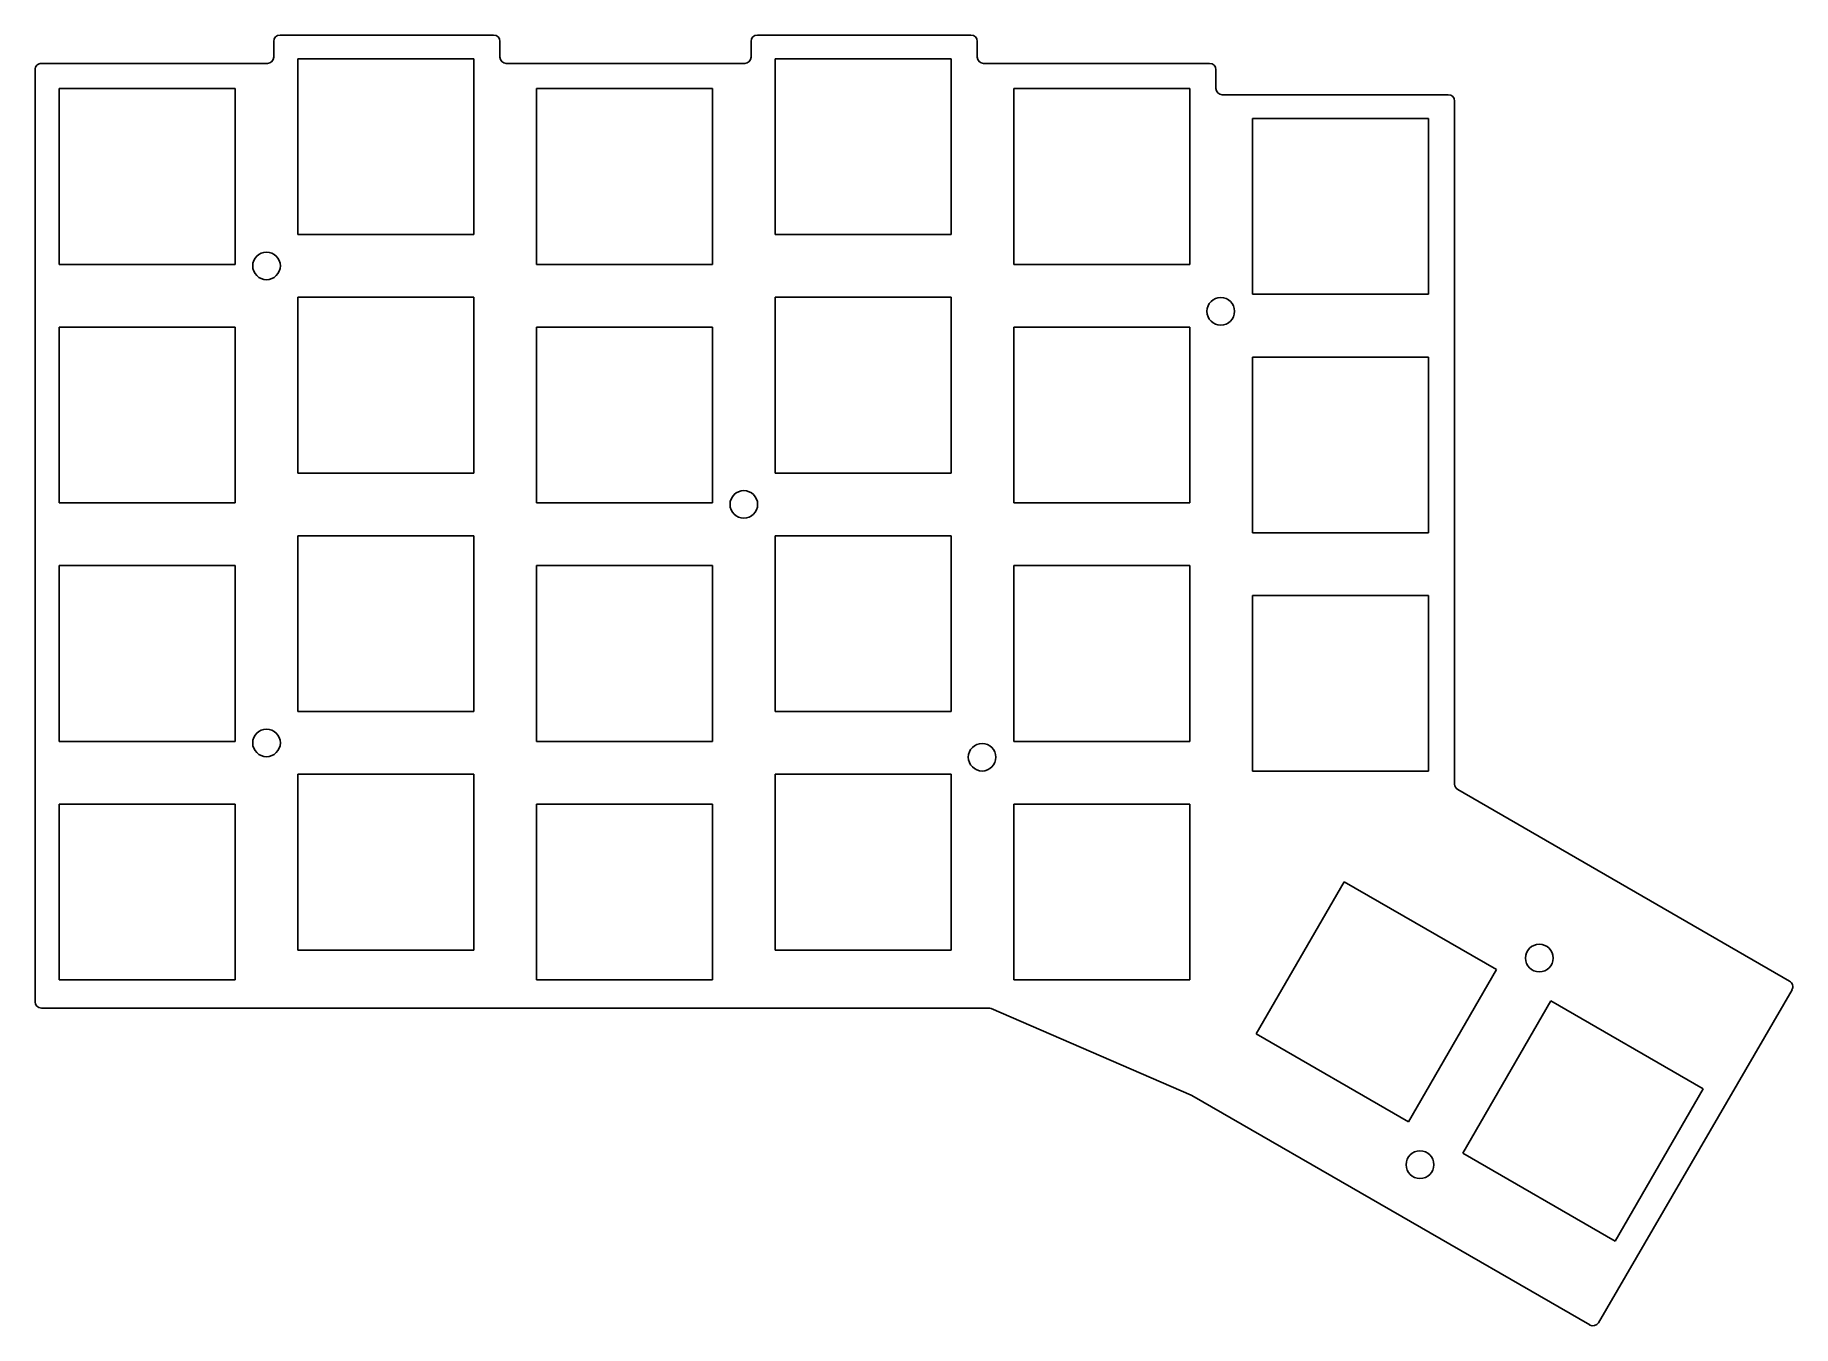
# Model space of a CAD drawing. Header units: millimetres. Extents: x 91 to 231, y -135 to -32.
import ezdxf

# ---------------------------------------------------------------- set-up
doc = ezdxf.new("R2010")
doc.units = ezdxf.units.MM

msp = doc.modelspace()

# ---------------------------------------------------------------- linework, layer by layer
for p, q in [((110.58, -31.74), (127.58, -31.74)), ((148.58, -31.74), (165.58, -31.74)), ((110.08, -33.49), (110.08, -32.24)), ((128.08, -32.24), (128.08, -33.49)), ((148.08, -33.49), (148.08, -32.24)), ((166.08, -32.24), (166.08, -33.49)), ((91.08, -108.74), (91.08, -34.49)), ((91.58, -33.99), (109.58, -33.99)), ((126, -33.62), (112, -33.62)), ((112, -33.62), (112, -47.62)), ((126, -47.62), (126, -33.62)), ((128.58, -33.99), (147.58, -33.99)), ((164, -33.62), (150, -33.62)), ((150, -33.62), (150, -47.62)), ((164, -47.62), (164, -33.62)), ((166.58, -33.99), (184.58, -33.99)), ((185.08, -34.49), (185.08, -35.99)), ((107, -36), (93, -36)), ((93, -36), (93, -50)), ((107, -50), (107, -36)), ((145, -36), (131, -36)), ((131, -36), (131, -50)), ((145, -50), (145, -36)), ((183, -36), (169, -36)), ((169, -36), (169, -50)), ((183, -50), (183, -36)), ((185.58, -36.49), (203.58, -36.49)), ((204.08, -36.99), (204.08, -38.74)), ((202, -38.38), (188, -38.38)), ((188, -38.38), (188, -52.38)), ((202, -52.38), (202, -38.38)), ((204.08, -38.74), (204.08, -91.4)), ((112, -47.62), (126, -47.62)), ((150, -47.62), (164, -47.62)), ((93, -50), (107, -50)), ((131, -50), (145, -50)), ((169, -50), (183, -50)), ((126, -52.62), (112, -52.62)), ((112, -52.62), (112, -66.62)), ((126, -66.62), (126, -52.62)), ((164, -52.62), (150, -52.62)), ((150, -52.62), (150, -66.62)), ((164, -66.62), (164, -52.62)), ((188, -52.38), (202, -52.38)), ((107, -55), (93, -55)), ((93, -55), (93, -69)), ((107, -69), (107, -55)), ((145, -55), (131, -55)), ((131, -55), (131, -69)), ((145, -69), (145, -55)), ((183, -55), (169, -55)), ((169, -55), (169, -69)), ((183, -69), (183, -55)), ((202, -57.38), (188, -57.38)), ((188, -57.38), (188, -71.38)), ((202, -71.38), (202, -57.38)), ((112, -66.62), (126, -66.62)), ((150, -66.62), (164, -66.62)), ((93, -69), (107, -69)), ((131, -69), (145, -69)), ((169, -69), (183, -69)), ((126, -71.62), (112, -71.62)), ((112, -71.62), (112, -85.62)), ((126, -85.62), (126, -71.62)), ((164, -71.62), (150, -71.62)), ((150, -71.62), (150, -85.62)), ((164, -85.62), (164, -71.62)), ((188, -71.38), (202, -71.38)), ((107, -74), (93, -74)), ((93, -74), (93, -88)), ((107, -88), (107, -74)), ((145, -74), (131, -74)), ((131, -74), (131, -88)), ((145, -88), (145, -74)), ((183, -74), (169, -74)), ((169, -74), (169, -88)), ((183, -88), (183, -74)), ((202, -76.38), (188, -76.38)), ((188, -76.38), (188, -90.38)), ((202, -90.38), (202, -76.38)), ((112, -85.62), (126, -85.62)), ((150, -85.62), (164, -85.62)), ((93, -88), (107, -88)), ((131, -88), (145, -88)), ((169, -88), (183, -88)), ((126, -90.62), (112, -90.62)), ((112, -90.62), (112, -104.62)), ((126, -104.62), (126, -90.62)), ((164, -90.62), (150, -90.62)), ((150, -90.62), (150, -104.62)), ((164, -104.62), (164, -90.62)), ((188, -90.38), (202, -90.38)), ((204.33, -91.84), (230.76, -107.1)), ((107, -93), (93, -93)), ((93, -93), (93, -107)), ((107, -107), (107, -93)), ((145, -93), (131, -93)), ((131, -93), (131, -107)), ((145, -107), (145, -93)), ((183, -93), (169, -93)), ((169, -93), (169, -107)), ((183, -107), (183, -93)), ((195.29, -99.18), (188.29, -111.3)), ((207.41, -106.18), (195.29, -99.18)), ((112, -104.62), (126, -104.62)), ((150, -104.62), (164, -104.62)), ((200.41, -118.3), (207.41, -106.18)), ((93, -107), (107, -107)), ((131, -107), (145, -107)), ((169, -107), (183, -107)), ((211.74, -108.68), (204.74, -120.8)), ((223.87, -115.68), (211.74, -108.68)), ((230.95, -107.78), (215.53, -134.31)), ((91.58, -109.24), (166.98, -109.24)), ((183.11, -116.17), (167.18, -109.28)), ((188.29, -111.3), (200.41, -118.3)), ((216.87, -127.8), (223.87, -115.68)), ((183.17, -116.2), (214.85, -134.49)), ((204.74, -120.8), (216.87, -127.8))]:
    msp.add_line(p, q)
for centre in [(109.5, -50.12), (185.47, -53.74), (147.5, -69.12), (109.5, -88.12), (166.47, -89.26), (210.83, -105.26), (201.33, -121.72)]:
    msp.add_circle(centre, 1.1)
for centre, start, end in [((110.58, -32.24), 90, 180), ((127.58, -32.24), 0, 90), ((148.58, -32.24), 90, 180), ((165.58, -32.24), 0, 90), ((109.58, -33.49), 270, 0), ((128.58, -33.49), 180, 270), ((147.58, -33.49), 270, 0), ((166.58, -33.49), 180, 270), ((91.58, -34.49), 90, 180.0015), ((184.58, -34.49), 0, 90), ((185.58, -35.99), 180, 270), ((203.58, -36.99), 0.0254, 90), ((203.58, -38.74), 0, 0.0254), ((204.58, -91.4), 180, 240), ((230.51, -107.53), 329.8436, 60), ((91.58, -108.74), 180.0015, 270), ((166.98, -109.74), 66.6101, 90), ((182.92, -116.63), 60, 66.6101), ((215.1, -134.06), 240, 329.8436)]:
    msp.add_arc(centre, 0.5, start, end)

doc.saveas('drawing.dxf')
